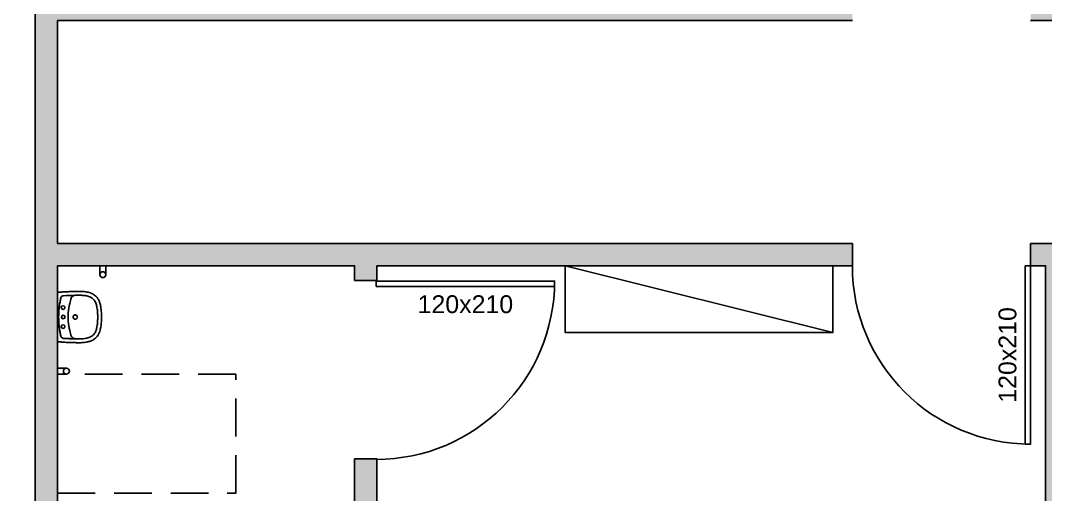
# Model space of a CAD drawing. Header units: centimetres. Extents: x 0 to 1814864, y -139216 to 99734.
# Drawn here: x 909690 to 910380, y 10098 to 10417 of the extents above; entities that cross this region are included whole.
import ezdxf
from ezdxf.enums import TextEntityAlignment as Align

# ---------------------------------------------------------------- set-up
doc = ezdxf.new("R2010")
doc.units = ezdxf.units.CM
doc.header["$LTSCALE"] = 4
doc.linetypes.add('DASHED2', pattern=[9.525, 6.35, -3.175])
for name, color, linetype in [('0.2', 2, 'Continuous'), ('0.6', 6, 'Continuous'), ('02-CONT', 2, 'Continuous'), ('08', 8, 'Continuous'), ('PDF1_PH - Metal', 253, 'Continuous'), ('PROJEÇÕES', 1, 'DASHED2')]:
    doc.layers.add(name, color=color, linetype=linetype)
doc.styles.add('2mm 1-50', font='arial.ttf', dxfattribs={"height": 0.1})

# ---------------------------------------------------------------- blocks, each defined once
blk = doc.blocks.new('1_00e')
blk.add_lwpolyline([(-28.41, -52.25), (-25.41, -52.25), (-25.41, 47.75), (-28.41, 47.75)], close=True)
at = {"color": 1}
blk.add_arc((-28.41, -52.25), 100, 0, 90, dxfattribs=at)
blk = doc.blocks.new('L.51_P')
at = {"layer": '08'}
for p, q in [((-250, 0), (-249, 0)), ((-249, 0), (249, 0)), ((250, 0), (249, 0)), ((-262, -36), (-262, -36)), ((-259, -9), (-259, -9)), ((-226, -95), (-224, -63)), ((-226, -95), (-225, -95)), ((-225, -95), (-224, -63)), ((-161, -28), (-161, -28)), ((0, -12), (0, -12)), ((161, -28), (161, -28)), ((226, -95), (224, -63)), ((225, -95), (224, -63)), ((226, -95), (225, -95)), ((259, -9), (259, -9)), ((262, -36), (262, -36)), ((-189, -140), (-140, -129)), ((189, -140), (140, -129)), ((-269, -260), (-269, -260)), ((269, -260), (269, -260)), ((-216, -329), (-216, -329)), ((216, -329), (216, -329))]:
    blk.add_line(p, q, dxfattribs=at)
at = {"layer": '08', "ltscale": 27.502596}
for centre in [(-100, -59), (100, -59)]:
    blk.add_circle(centre, 19, dxfattribs=at)
at = {"layer": '08'}
for centre, radius, start, end in [((0, -61), 19, 90, 270), ((0, -61), 19, 270, 90), ((10, -800), 688, 94.616, 102.655), ((-10, -800), 688, 77.345, 85.384)]:
    blk.add_arc(centre, radius, start, end, dxfattribs=at)
for centre, major_axis, ratio, start_param, end_param in [((-178, -187), (-49.3, 11.1), 0.999971, 0.133525, 0.210872), ((-238, -179), (-7.5, 6.62), 0.993745, 3.733046, 3.862859), ((-237, -179), (8.41, 5.42), 0.98852, 5.563301, 5.699979), ((0, -187), (-22.7, 2), 0.992499, 0.072609, 0.200275), ((0, -187), (-22.5, 0.5), 0.991671, 5.253548, 5.29957), ((0, -187), (-22.5, 0.9), 0.992169, 5.255337, 5.27196), ((0, -187), (22.5, 0.5), 0.991671, 0.983616, 1.029637), ((0, -187), (22.5, 0.9), 0.992169, 1.011226, 1.027848), ((0, -187), (22.7, 2), 0.992499, 6.08291, 6.210576), ((178, -187), (49.3, 11.1), 0.999971, 6.072313, 6.14966)]:
    blk.add_ellipse(centre, major_axis=major_axis, ratio=ratio, start_param=start_param, end_param=end_param, dxfattribs=at)
for points, degree, knots in [([(-259, -9), (-259, -8), (-259, -7), (-258, -5), (-258, -4), (-256, -3), (-255, -2), (-254, -1), (-253, 0), (-251, 0), (-250, 0), (-250, 0)], 3, [0, 0, 0, 0, 0.279228, 0.279228, 0.609743, 0.609743, 0.933753, 0.933753, 1.252428, 1.252428, 1.448625, 1.448625, 1.448625, 1.448625]), ([(250, 0), (251, 0), (252, 0), (254, -1), (255, -1), (256, -3), (257, -3), (258, -5), (259, -6), (259, -8), (259, -8), (259, -9)], 3, [0, 0, 0, 0, 0.317814, 0.317814, 0.630623, 0.630623, 0.946539, 0.946539, 1.267049, 1.267049, 1.448529, 1.448529, 1.448529, 1.448529]), ([(-262, -36), (-262, -36), (-262, -37), (-262, -37), (-263, -40), (-263, -43), (-263, -45), (-263, -47), (-263, -48), (-263, -50), (-264, -53), (-264, -56), (-264, -59), (-265, -70), (-265, -80), (-266, -91), (-266, -102), (-267, -112), (-267, -123), (-267, -125), (-267, -128), (-268, -131), (-268, -133), (-268, -136), (-268, -138), (-268, -152), (-269, -166), (-269, -179), (-269, -183), (-269, -188), (-269, -192), (-270, -196), (-270, -200), (-270, -204), (-270, -221), (-270, -239), (-269, -257), (-269, -258), (-269, -259), (-269, -260)], 3, [171.986581, 171.986581, 171.986581, 171.986581, 172.747492, 172.747492, 172.747492, 184.841953, 184.841953, 184.841953, 191.474069, 191.474069, 191.474069, 204.41633, 204.41633, 204.41633, 249.640497, 249.640497, 249.640497, 294.864664, 294.864664, 294.864664, 305.912278, 305.912278, 305.912278, 316.959891, 316.959891, 316.959891, 374.321134, 374.321134, 374.321134, 391.68978, 391.68978, 391.68978, 408.14059, 408.14059, 408.14059, 482.929639, 482.929639, 482.929639, 486.839965, 486.839965, 486.839965, 486.839965]), ([(-269, -260), (-270, -239), (-270, -219), (-269, -173), (-268, -148), (-267, -104), (-266, -85), (-264, -60), (-264, -54), (-263, -46), (-263, -45), (-263, -42), (-263, -40), (-263, -38), (-262, -38), (-262, -37), (-262, -37), (-262, -36), (-262, -36), (-262, -36), (-262, -36), (-262, -36)], 3, [0, 0, 0, 0, 6.207574, 6.207574, 13.657131, 13.657131, 19.458927, 19.458927, 21.24929, 21.24929, 21.72619, 21.72619, 22.164181, 22.164181, 22.393053, 22.393053, 22.550017, 22.550017, 22.706555, 22.706555, 22.800287, 22.800287, 22.800287, 22.800287]), ([(-228, -173), (-228, -172), (-228, -172), (-228, -172), (-228, -171), (-228, -170), (-228, -169), (-228, -167), (-228, -164), (-228, -163), (-228, -160), (-228, -158), (-228, -157), (-228, -154), (-228, -151), (-228, -150), (-228, -148), (-228, -146), (-228, -146), (-228, -143), (-228, -141), (-228, -139), (-228, -135), (-228, -131), (-228, -129), (-227, -125), (-227, -121), (-227, -119), (-227, -113), (-226, -108), (-226, -105), (-226, -101), (-226, -97), (-226, -97), (-226, -96), (-226, -96), (-226, -95), (-226, -95), (-226, -95)], 5, [546.249188, 546.249188, 546.249188, 546.249188, 546.249188, 546.249188, 546.773913, 546.773913, 546.773913, 554.287654, 554.287654, 554.287654, 563.875311, 563.875311, 563.875311, 572.16967, 572.16967, 572.16967, 583.42676, 583.42676, 583.42676, 585.726164, 585.726164, 585.726164, 600.370766, 600.370766, 600.370766, 613.069318, 613.069318, 613.069318, 629.14404, 629.14404, 629.14404, 652.058764, 652.058764, 652.058764, 654.921465, 654.921465, 654.921465, 656.548424, 656.548424, 656.548424, 656.548424, 656.548424, 656.548424]), ([(-225, -95), (-226, -99), (-226, -103), (-226, -107), (-226, -111), (-227, -115), (-227, -119), (-227, -123), (-228, -127), (-228, -131), (-228, -134), (-228, -136), (-228, -139), (-228, -141), (-228, -142), (-228, -144)], 3, [161.339345, 161.339345, 161.339345, 161.339345, 177.77484, 177.77484, 177.77484, 195.119077, 195.119077, 195.119077, 212.353229, 212.353229, 212.353229, 223.772837, 223.772837, 223.772837, 230.426393, 230.426393, 230.426393, 230.426393]), ([(-224, -63), (-224, -58), (-222, -53), (-219, -48), (-217, -45), (-214, -42), (-210, -40), (-208, -38), (-204, -37), (-201, -36)], 3, [10.913289, 10.913289, 10.913289, 10.913289, 33.960328, 33.960328, 33.960328, 50.289489, 50.289489, 50.289489, 65.056953, 65.056953, 65.056953, 65.056953]), ([(-201, -36), (-205, -37), (-210, -39), (-214, -42), (-219, -47), (-222, -55), (-223, -57), (-224, -60), (-224, -63)], 5, [7.912422, 7.912422, 7.912422, 7.912422, 7.912422, 7.912422, 31.991346, 31.991346, 31.991346, 47.45316, 47.45316, 47.45316, 47.45316, 47.45316, 47.45316]), ([(0, -12), (-60, -12), (-120, -19), (-180, -31), (-187, -33), (-194, -34), (-201, -36)], 3, [460.253252, 460.253252, 460.253252, 460.253252, 715.762091, 715.762091, 715.762091, 745.806363, 745.806363, 745.806363, 745.806363]), ([(-201, -36), (-177, -30), (-152, -25), (-128, -21), (-94, -17), (-61, -14), (-52, -14), (-43, -13), (-34, -13)], 5, [234.918202, 234.918202, 234.918202, 234.918202, 234.918202, 234.918202, 410.549748, 410.549748, 410.549748, 473.914825, 473.914825, 473.914825, 473.914825, 473.914825, 473.914825]), ([(-34, -13), (-30, -13), (-26, -13), (-22, -13), (-15, -12), (-8, -12), (-2, -12), (-1, -12), (-1, -12), (0, -12)], 3, [59.347784, 59.347784, 59.347784, 59.347784, 76.617445, 76.617445, 76.617445, 106.129652, 106.129652, 106.129652, 108.418766, 108.418766, 108.418766, 108.418766]), ([(34, -13), (30, -13), (26, -13), (22, -13), (15, -12), (8, -12), (2, -12), (1, -12), (1, -12), (0, -12)], 3, [59.347784, 59.347784, 59.347784, 59.347784, 76.617445, 76.617445, 76.617445, 106.129652, 106.129652, 106.129652, 108.418717, 108.418717, 108.418717, 108.418717]), ([(0, -12), (60, -12), (120, -19), (180, -31), (187, -33), (194, -34), (201, -36)], 3, [460.253227, 460.253227, 460.253227, 460.253227, 715.76204, 715.76204, 715.76204, 745.806363, 745.806363, 745.806363, 745.806363]), ([(201, -36), (177, -30), (152, -25), (128, -21), (94, -17), (61, -14), (52, -14), (43, -13), (34, -13)], 5, [234.918202, 234.918202, 234.918202, 234.918202, 234.918202, 234.918202, 410.549748, 410.549748, 410.549748, 473.914825, 473.914825, 473.914825, 473.914825, 473.914825, 473.914825]), ([(224, -63), (224, -58), (222, -53), (219, -48), (217, -45), (214, -42), (210, -40), (208, -38), (204, -37), (201, -36)], 3, [10.913289, 10.913289, 10.913289, 10.913289, 33.960328, 33.960328, 33.960328, 50.289489, 50.289489, 50.289489, 65.056953, 65.056953, 65.056953, 65.056953]), ([(201, -36), (206, -37), (211, -40), (215, -44), (217, -46), (218, -47), (219, -49), (222, -53), (224, -58), (224, -63)], 3, [7.912424, 7.912424, 7.912424, 7.912424, 25.178369, 25.178369, 25.178369, 31.991348, 31.991348, 31.991348, 47.45316, 47.45316, 47.45316, 47.45316]), ([(225, -95), (226, -99), (226, -103), (226, -107), (226, -111), (227, -115), (227, -119), (227, -123), (228, -127), (228, -131), (228, -134), (228, -136), (228, -139), (228, -141), (228, -142), (228, -144)], 3, [161.339345, 161.339345, 161.339345, 161.339345, 177.77484, 177.77484, 177.77484, 195.119077, 195.119077, 195.119077, 212.353229, 212.353229, 212.353229, 223.772837, 223.772837, 223.772837, 230.426393, 230.426393, 230.426393, 230.426393]), ([(228, -173), (228, -172), (228, -172), (228, -172), (228, -171), (228, -170), (228, -169), (228, -167), (228, -164), (228, -163), (228, -160), (228, -158), (228, -157), (228, -154), (228, -151), (228, -150), (228, -148), (228, -146), (228, -146), (228, -143), (228, -141), (228, -139), (228, -135), (228, -131), (228, -129), (227, -125), (227, -121), (227, -119), (227, -113), (226, -108), (226, -105), (226, -101), (226, -97), (226, -97), (226, -96), (226, -96), (226, -95), (226, -95), (226, -95)], 5, [546.249188, 546.249188, 546.249188, 546.249188, 546.249188, 546.249188, 546.773913, 546.773913, 546.773913, 554.287654, 554.287654, 554.287654, 563.875311, 563.875311, 563.875311, 572.16967, 572.16967, 572.16967, 583.42676, 583.42676, 583.42676, 585.726164, 585.726164, 585.726164, 600.370766, 600.370766, 600.370766, 613.069318, 613.069318, 613.069318, 629.14404, 629.14404, 629.14404, 652.058764, 652.058764, 652.058764, 654.921465, 654.921465, 654.921465, 656.548424, 656.548424, 656.548424, 656.548424, 656.548424, 656.548424]), ([(262, -36), (262, -36), (262, -37), (262, -37), (263, -40), (263, -43), (263, -45), (263, -47), (263, -48), (263, -50), (264, -53), (264, -56), (264, -59), (265, -70), (265, -80), (266, -91), (266, -102), (267, -112), (267, -123), (267, -125), (267, -128), (268, -131), (268, -133), (268, -136), (268, -138), (268, -152), (269, -166), (269, -179), (269, -183), (269, -188), (269, -192), (270, -196), (270, -200), (270, -204), (270, -221), (270, -239), (269, -257), (269, -258), (269, -259), (269, -260)], 3, [171.986581, 171.986581, 171.986581, 171.986581, 172.747492, 172.747492, 172.747492, 184.841953, 184.841953, 184.841953, 191.474069, 191.474069, 191.474069, 204.41633, 204.41633, 204.41633, 249.640497, 249.640497, 249.640497, 294.864664, 294.864664, 294.864664, 305.912278, 305.912278, 305.912278, 316.959891, 316.959891, 316.959891, 374.321134, 374.321134, 374.321134, 391.68978, 391.68978, 391.68978, 408.14059, 408.14059, 408.14059, 482.929639, 482.929639, 482.929639, 486.839965, 486.839965, 486.839965, 486.839965]), ([(262, -36), (262, -36), (262, -36), (262, -36), (262, -36), (262, -37), (262, -37), (262, -37), (262, -37), (262, -38), (263, -39), (263, -40), (263, -40), (263, -42), (263, -43), (263, -47), (263, -49), (264, -58), (265, -65), (266, -86), (266, -101), (268, -141), (269, -168), (270, -216), (270, -238), (269, -260)], 3, [0.212871, 0.212871, 0.212871, 0.212871, 0.307715, 0.307715, 0.417994, 0.417994, 0.518366, 0.518366, 0.682318, 0.682318, 0.844684, 0.844684, 1.063629, 1.063629, 1.413977, 1.413977, 2.124866, 2.124866, 4.109013, 4.109013, 8.503951, 8.503951, 16.390189, 16.390189, 23.015496, 23.015496, 23.015496, 23.015496]), ([(-228, -144), (-228, -145), (-228, -145), (-228, -146), (-228, -146), (-228, -146), (-228, -146), (-228, -148), (-228, -150), (-228, -152), (-228, -153), (-228, -154), (-228, -155), (-228, -157), (-228, -158), (-228, -160), (-228, -160), (-228, -160), (-228, -160)], 3, [0, 0, 0, 0, 2.396491, 2.396491, 2.396491, 3.195399, 3.195399, 3.195399, 10.963495, 10.963495, 10.963495, 15.609873, 15.609873, 15.609873, 22.232893, 22.232893, 22.232893, 22.470867, 22.470867, 22.470867, 22.470867]), ([(-228, -173), (-228, -172), (-228, -172), (-228, -172), (-228, -170), (-228, -167), (-228, -165), (-228, -162), (-228, -160)], 5, [-26.00391, -26.00391, -26.00391, -26.00391, -26.00391, -26.00391, -25.733695, -25.733695, -25.733695, -13.019576, -13.019576, -13.019576, -13.019576, -13.019576, -13.019576]), ([(-228, -181), (-228, -181), (-228, -180), (-228, -180), (-228, -178), (-228, -177), (-228, -176), (-228, -175), (-228, -175), (-228, -174), (-228, -174), (-228, -173), (-228, -173), (-228, -173), (-228, -173), (-228, -173), (-228, -173), (-228, -173)], 5, [532.079054, 532.079054, 532.079054, 532.079054, 532.079054, 532.079054, 536.567488, 536.567488, 536.567488, 541.060364, 541.060364, 541.060364, 543.310398, 543.310398, 543.310398, 544.435445, 544.435445, 544.435445, 544.830456, 544.830456, 544.830456, 544.830456, 544.830456, 544.830456]), ([(-227, -179), (-227, -179), (-227, -179), (-227, -179), (-227, -179), (-227, -179), (-228, -179), (-228, -179), (-228, -179), (-228, -179), (-228, -179), (-228, -179), (-228, -179), (-228, -179), (-228, -179), (-228, -179), (-228, -179), (-228, -179), (-228, -179), (-228, -179), (-228, -179), (-228, -179), (-228, -179), (-228, -179), (-228, -179), (-228, -179), (-228, -179), (-228, -179), (-228, -179), (-228, -179), (-228, -179), (-228, -179), (-228, -179), (-228, -179), (-228, -179), (-228, -179), (-228, -179), (-228, -179), (-228, -179), (-228, -179), (-228, -179), (-228, -179), (-228, -179), (-228, -179), (-228, -179), (-228, -179)], 3, [86.606266, 86.606266, 86.606266, 86.606266, 87.728641, 87.728641, 87.728641, 90.455187, 90.455187, 90.455187, 92.379628, 92.379628, 92.379628, 93.341849, 93.341849, 93.341849, 93.82296, 93.82296, 93.82296, 94.063516, 94.063516, 94.063516, 94.304072, 94.304072, 94.304072, 94.448856, 94.448856, 94.448856, 94.726754, 94.726754, 94.726754, 94.86595, 94.86595, 94.86595, 95.005146, 95.005146, 95.005146, 95.521507, 95.521507, 95.521507, 95.779688, 95.779688, 95.779688, 95.976047, 95.976047, 95.976047, 96.037867, 96.037867, 96.037867, 96.037867]), ([(-228, -179), (-228, -179), (-228, -179), (-228, -180), (-228, -180), (-228, -180), (-228, -180), (-228, -180), (-228, -180), (-228, -181), (-228, -181), (-228, -181), (-228, -181), (-228, -181), (-228, -181), (-228, -181)], 3, [95.867328, 95.867328, 95.867328, 95.867328, 97.58866, 97.58866, 97.58866, 102.978619, 102.978619, 102.978619, 105.844941, 105.844941, 105.844941, 108.501415, 108.501415, 108.501415, 109.427734, 109.427734, 109.427734, 109.427734]), ([(-228, -182), (-228, -182), (-228, -182), (-228, -182), (-228, -182), (-228, -182), (-228, -181)], 3, [11.170476, 11.170476, 11.170476, 11.170476, 15.411887, 15.411887, 15.411887, 21.204547, 21.204547, 21.204547, 21.204547]), ([(-227, -181), (-228, -181), (-228, -181), (-228, -181), (-228, -181), (-228, -181), (-228, -181), (-228, -181), (-228, -181), (-228, -181), (-228, -181), (-228, -181), (-228, -181), (-228, -181), (-228, -181), (-228, -181), (-228, -181), (-228, -181), (-228, -181), (-228, -181), (-228, -181), (-228, -181), (-228, -181), (-228, -181), (-228, -181), (-228, -181), (-228, -181), (-228, -181)], 3, [86.606266, 86.606266, 86.606266, 86.606266, 91.112306, 91.112306, 91.112306, 94.304072, 94.304072, 94.304072, 94.448856, 94.448856, 94.448856, 94.726754, 94.726754, 94.726754, 95.005146, 95.005146, 95.005146, 95.521507, 95.521507, 95.521507, 95.779688, 95.779688, 95.779688, 95.976047, 95.976047, 95.976047, 96.03782, 96.03782, 96.03782, 96.03782]), ([(-228, -181), (-228, -181), (-228, -181), (-228, -181), (-228, -181), (-228, -181), (-228, -181), (-228, -181), (-228, -181), (-228, -181), (-228, -181), (-228, -181), (-228, -181), (-228, -181), (-228, -181), (-228, -181), (-228, -181), (-228, -181), (-228, -181), (-228, -181), (-228, -182), (-228, -182), (-228, -182), (-228, -182), (-228, -182)], 3, [0.000033, 0.000033, 0.000033, 0.000033, 1.898401, 1.898401, 1.898401, 2.370761, 2.370761, 2.370761, 3.823236, 3.823236, 3.823236, 5.758149, 5.758149, 5.758149, 9.592202, 9.592202, 9.592202, 9.856292, 9.856292, 9.856292, 15.276244, 15.276244, 15.276244, 18.99372, 18.99372, 18.99372, 18.99372]), ([(-189, -140), (-196, -141), (-203, -144), (-208, -149), (-211, -151), (-213, -153), (-216, -156), (-216, -156), (-216, -156), (-216, -156), (-221, -163), (-225, -170), (-227, -178), (-227, -179), (-227, -179), (-227, -180)], 3, [18.593861, 18.593861, 18.593861, 18.593861, 48.620819, 48.620819, 48.620819, 61.987959, 61.987959, 61.987959, 63.593601, 63.593601, 63.593601, 96.318173, 96.318173, 96.318173, 99.127558, 99.127558, 99.127558, 99.127558]), ([(-227, -179), (-227, -180), (-227, -180), (-227, -180), (-227, -180), (-227, -180), (-227, -180), (-227, -180), (-227, -180), (-227, -180), (-227, -180), (-227, -180), (-227, -180), (-227, -180), (-227, -180), (-227, -180), (-227, -180), (-227, -180), (-227, -180), (-227, -180), (-227, -180), (-227, -180), (-227, -180), (-227, -180), (-227, -180)], 3, [0, 0, 0, 0, 0.1444645, 0.1444645, 0.1444645, 0.1538416, 0.1538416, 0.1538416, 0.2328101, 0.2328101, 0.2328101, 0.2720552, 0.2720552, 0.2720552, 0.294529, 0.294529, 0.294529, 0.3195248, 0.3195248, 0.3195248, 0.3450333, 0.3450333, 0.3450333, 0.3642456, 0.3642456, 0.3642456, 0.3642456]), ([(-227, -181), (-227, -181), (-227, -181), (-227, -181), (-227, -181), (-227, -181), (-227, -181), (-227, -181), (-227, -180), (-227, -180), (-227, -180), (-227, -180), (-227, -180), (-227, -180), (-227, -180), (-227, -180), (-227, -180), (-227, -180), (-227, -180)], 3, [0, 0, 0, 0, 3.948132, 3.948132, 3.948132, 6.907098, 6.907098, 6.907098, 9.485674, 9.485674, 9.485674, 10.686492, 10.686492, 10.686492, 11.887309, 11.887309, 11.887309, 12.708565, 12.708565, 12.708565, 12.708565]), ([(-45, -114), (-41, -114), (-37, -114), (-32, -113), (-28, -113), (-24, -113), (-20, -113), (-13, -112), (-7, -112), (0, -112)], 3, [388.454766, 388.454766, 388.454766, 388.454766, 406.384907, 406.384907, 406.384907, 424.400948, 424.400948, 424.400948, 452.696543, 452.696543, 452.696543, 452.696543]), ([(-12, -168), (-12, -168), (-12, -168), (-12, -168), (-12, -168), (-12, -168), (-12, -168), (-15, -170), (-18, -173), (-20, -175), (-21, -179), (-22, -183), (-22, -184), (-22, -185), (-22, -186), (-22, -186), (-22, -186), (-22, -186), (-22, -186), (-22, -186), (-22, -187)], 5, [23.677366, 23.677366, 23.677366, 23.677366, 23.677366, 23.677366, 23.697783, 23.697783, 23.697783, 25.117395, 25.117395, 25.117395, 50.594375, 50.594375, 50.594375, 58.007217, 58.007217, 58.007217, 58.536706, 58.536706, 58.536706, 59.055614, 59.055614, 59.055614, 59.055614, 59.055614, 59.055614]), ([(-22, -189), (-22, -190), (-22, -190), (-22, -190), (-22, -194), (-20, -199), (-17, -202), (-16, -203), (-15, -203), (-15, -204), (-13, -206), (-10, -207), (-8, -208), (-5, -209), (-3, -209), (0, -209)], 3, [27.245857, 27.245857, 27.245857, 27.245857, 27.597992, 27.597992, 27.597992, 49.768775, 49.768775, 49.768775, 54.290067, 54.290067, 54.290067, 66.913295, 66.913295, 66.913295, 79.527914, 79.527914, 79.527914, 79.527914]), ([(45, -114), (41, -114), (37, -114), (32, -113), (28, -113), (24, -113), (20, -113), (13, -112), (7, -112), (0, -112)], 3, [388.454766, 388.454766, 388.454766, 388.454766, 406.384907, 406.384907, 406.384907, 424.400948, 424.400948, 424.400948, 452.696543, 452.696543, 452.696543, 452.696543]), ([(22, -189), (22, -190), (22, -190), (22, -190), (22, -194), (20, -199), (17, -202), (16, -203), (15, -203), (15, -204), (13, -206), (10, -207), (8, -208), (5, -209), (3, -209), (0, -209)], 3, [27.245857, 27.245857, 27.245857, 27.245857, 27.597992, 27.597992, 27.597992, 49.768775, 49.768775, 49.768775, 54.290067, 54.290067, 54.290067, 66.913295, 66.913295, 66.913295, 79.528565, 79.528565, 79.528565, 79.528565]), ([(12, -168), (12, -168), (12, -168), (12, -168), (12, -168), (12, -168), (12, -168), (15, -170), (18, -173), (20, -175), (21, -179), (22, -183), (22, -184), (22, -185), (22, -186), (22, -186), (22, -186), (22, -186), (22, -186), (22, -186), (22, -187)], 5, [23.677366, 23.677366, 23.677366, 23.677366, 23.677366, 23.677366, 23.697783, 23.697783, 23.697783, 25.117395, 25.117395, 25.117395, 50.594375, 50.594375, 50.594375, 58.007217, 58.007217, 58.007217, 58.536706, 58.536706, 58.536706, 59.055614, 59.055614, 59.055614, 59.055614, 59.055614, 59.055614]), ([(189, -140), (196, -141), (203, -144), (208, -149), (211, -151), (213, -153), (216, -156), (216, -156), (216, -156), (216, -156), (221, -163), (225, -170), (227, -178), (227, -179), (227, -179), (227, -180)], 3, [18.593861, 18.593861, 18.593861, 18.593861, 48.620819, 48.620819, 48.620819, 61.987959, 61.987959, 61.987959, 63.593601, 63.593601, 63.593601, 96.318173, 96.318173, 96.318173, 99.127558, 99.127558, 99.127558, 99.127558]), ([(225, -291), (227, -274), (229, -256), (229, -223), (229, -207), (229, -191)], 3, [0.000002, 0.000002, 0.000002, 0.000002, 5.212146, 5.212146, 10.015536, 10.015536, 10.015536, 10.015536]), ([(227, -181), (227, -181), (227, -181), (227, -181), (227, -181), (227, -181), (227, -181), (227, -181), (227, -180), (227, -180), (227, -180), (227, -180), (227, -180), (227, -180), (227, -180), (227, -180), (227, -180), (227, -180), (227, -180)], 3, [0, 0, 0, 0, 3.948132, 3.948132, 3.948132, 6.907098, 6.907098, 6.907098, 9.485674, 9.485674, 9.485674, 10.686492, 10.686492, 10.686492, 11.887309, 11.887309, 11.887309, 12.708565, 12.708565, 12.708565, 12.708565]), ([(227, -181), (228, -181), (228, -181), (228, -181), (228, -181), (228, -181), (228, -181), (228, -181), (228, -181), (228, -181), (228, -181), (228, -181), (228, -181), (228, -181), (228, -181), (228, -181), (228, -181), (228, -181), (228, -181), (228, -181), (228, -181), (228, -181), (228, -181), (228, -181), (228, -181), (228, -181), (228, -181), (228, -181)], 3, [86.606266, 86.606266, 86.606266, 86.606266, 91.112306, 91.112306, 91.112306, 94.304072, 94.304072, 94.304072, 94.448856, 94.448856, 94.448856, 94.726754, 94.726754, 94.726754, 95.005146, 95.005146, 95.005146, 95.521507, 95.521507, 95.521507, 95.779688, 95.779688, 95.779688, 95.976047, 95.976047, 95.976047, 96.03782, 96.03782, 96.03782, 96.03782]), ([(228, -144), (228, -145), (228, -145), (228, -146), (228, -146), (228, -146), (228, -146), (228, -148), (228, -150), (228, -152), (228, -153), (228, -154), (228, -155), (228, -157), (228, -158), (228, -160), (228, -160), (228, -160), (228, -160)], 3, [0, 0, 0, 0, 2.396491, 2.396491, 2.396491, 3.195399, 3.195399, 3.195399, 10.963495, 10.963495, 10.963495, 15.609873, 15.609873, 15.609873, 22.232893, 22.232893, 22.232893, 22.470867, 22.470867, 22.470867, 22.470867]), ([(228, -173), (228, -172), (228, -172), (228, -172), (228, -170), (228, -167), (228, -165), (228, -162), (228, -160)], 5, [-26.00391, -26.00391, -26.00391, -26.00391, -26.00391, -26.00391, -25.733695, -25.733695, -25.733695, -13.019576, -13.019576, -13.019576, -13.019576, -13.019576, -13.019576]), ([(228, -181), (228, -181), (228, -180), (228, -180), (228, -178), (228, -177), (228, -176), (228, -175), (228, -175), (228, -174), (228, -174), (228, -173), (228, -173), (228, -173), (228, -173), (228, -173), (228, -173), (228, -173)], 5, [532.079054, 532.079054, 532.079054, 532.079054, 532.079054, 532.079054, 536.567488, 536.567488, 536.567488, 541.060364, 541.060364, 541.060364, 543.310398, 543.310398, 543.310398, 544.435445, 544.435445, 544.435445, 544.830456, 544.830456, 544.830456, 544.830456, 544.830456, 544.830456]), ([(228, -182), (228, -182), (228, -182), (228, -182), (228, -182), (228, -182), (228, -181)], 3, [11.170476, 11.170476, 11.170476, 11.170476, 15.411887, 15.411887, 15.411887, 21.204547, 21.204547, 21.204547, 21.204547]), ([(228, -181), (228, -181), (228, -181), (228, -181), (228, -181), (228, -181), (228, -181), (228, -181), (228, -181), (228, -181), (228, -181), (228, -181), (228, -181), (228, -181), (228, -181), (228, -181), (228, -181), (228, -181), (228, -181), (228, -181), (228, -182), (228, -182), (228, -182), (228, -182), (228, -182)], 3, [0.000033, 0.000033, 0.000033, 0.000033, 1.898401, 1.898401, 1.898401, 2.370761, 2.370761, 2.370761, 3.823236, 3.823236, 3.823236, 5.758149, 5.758149, 5.758149, 9.592202, 9.592202, 9.592202, 9.856292, 9.856292, 9.856292, 15.276244, 15.276244, 15.276244, 18.99372, 18.99372, 18.99372, 18.99372]), ([(-62, -461), (-92, -458), (-123, -454), (-171, -438), (-189, -430), (-214, -410), (-222, -401), (-236, -382), (-242, -373), (-251, -352), (-255, -341), (-260, -323), (-261, -316), (-263, -309)], 3, [0, 0, 0, 0, 9.188374, 9.188374, 15.03441, 15.03441, 18.713973, 18.713973, 21.993411, 21.993411, 25.540766, 25.540766, 27.624534, 27.624534, 27.624534, 27.624534]), ([(263, -309), (259, -326), (255, -343), (242, -373), (234, -386), (217, -407), (208, -415), (190, -428), (180, -433), (159, -442), (148, -446), (123, -453), (109, -455), (84, -459), (73, -460), (62, -461)], 3, [0, 0, 0, 0, 5.216879, 5.216879, 9.702198, 9.702198, 13.238129, 13.238129, 16.51865, 16.51865, 20.081508, 20.081508, 24.355161, 24.355161, 27.647025, 27.647025, 27.647025, 27.647025]), ([(-216, -329), (-215, -331), (-215, -332), (-214, -334), (-213, -338), (-211, -343), (-209, -347), (-206, -353), (-202, -359), (-198, -365), (-195, -370), (-191, -375), (-186, -379), (-180, -385), (-173, -390), (-165, -395), (-159, -398), (-153, -401), (-146, -404), (-141, -406), (-136, -407), (-130, -409)], 3, [544.291877, 544.291877, 544.291877, 544.291877, 550.872534, 550.872534, 550.872534, 571.780058, 571.780058, 571.780058, 601.038921, 601.038921, 601.038921, 628.392297, 628.392297, 628.392297, 666.157842, 666.157842, 666.157842, 694.913085, 694.913085, 694.913085, 718.447591, 718.447591, 718.447591, 718.447591]), ([(-63, -420), (-71, -420), (-79, -419), (-87, -418), (-95, -416), (-103, -415), (-110, -414), (-117, -412), (-124, -411), (-130, -409)], 3, [54.852513, 54.852513, 54.852513, 54.852513, 88.476523, 88.476523, 88.476523, 122.168155, 122.168155, 122.168155, 151.102791, 151.102791, 151.102791, 151.102791]), ([(-50, -422), (-53, -421), (-55, -421), (-58, -421), (-61, -421), (-63, -420), (-63, -420), (-63, -420), (-63, -420)], 5, [11.184117, 11.184117, 11.184117, 11.184117, 11.184117, 11.184117, 30.072391, 30.072391, 30.072391, 30.457117, 30.457117, 30.457117, 30.457117, 30.457117, 30.457117]), ([(0, -424), (-15, -424), (-31, -423), (-46, -422), (-47, -422), (-49, -422), (-50, -422)], 3, [0, 0, 0, 0, 65.317681, 65.317681, 65.317681, 70.958525, 70.958525, 70.958525, 70.958525]), ([(0, -424), (15, -424), (31, -423), (46, -422), (47, -422), (49, -422), (50, -422)], 3, [0, 0, 0, 0, 65.317681, 65.317681, 65.317681, 70.958525, 70.958525, 70.958525, 70.958525]), ([(50, -422), (53, -421), (55, -421), (58, -421), (61, -421), (63, -420), (63, -420), (63, -420), (63, -420)], 5, [11.184117, 11.184117, 11.184117, 11.184117, 11.184117, 11.184117, 30.072391, 30.072391, 30.072391, 30.457117, 30.457117, 30.457117, 30.457117, 30.457117, 30.457117]), ([(63, -420), (71, -420), (79, -419), (87, -418), (95, -416), (103, -415), (110, -414), (117, -412), (124, -411), (130, -409)], 3, [54.852513, 54.852513, 54.852513, 54.852513, 88.476523, 88.476523, 88.476523, 122.168155, 122.168155, 122.168155, 151.102791, 151.102791, 151.102791, 151.102791]), ([(216, -329), (215, -331), (215, -332), (214, -334), (213, -338), (211, -343), (209, -347), (206, -353), (202, -359), (198, -365), (195, -370), (191, -375), (186, -379), (180, -385), (173, -390), (165, -395), (159, -398), (153, -401), (146, -404), (141, -406), (136, -407), (130, -409)], 3, [544.291877, 544.291877, 544.291877, 544.291877, 550.872534, 550.872534, 550.872534, 571.780058, 571.780058, 571.780058, 601.038921, 601.038921, 601.038921, 628.392297, 628.392297, 628.392297, 666.157842, 666.157842, 666.157842, 694.913085, 694.913085, 694.913085, 718.447591, 718.447591, 718.447591, 718.447591])]:
    blk.add_open_spline(points, degree=degree, knots=knots, dxfattribs=at)
for points, degree in [([(-262, -36), (-262, -28), (-261, -20), (-260, -11)], 3), ([(-260, -11), (-260, -10), (-259, -10), (-259, -9)], 3), ([(-224, -63), (-224, -63), (-224, -63), (-224, -63), (-224, -63), (-224, -63)], 5), ([(-201, -36), (-201, -36), (-201, -36), (-201, -36)], 3), ([(201, -36), (201, -36), (201, -36), (201, -36)], 3), ([(224, -63), (224, -63), (224, -63), (224, -63), (224, -63), (224, -63)], 5), ([(259, -9), (259, -10), (260, -10), (260, -11)], 3), ([(260, -11), (261, -20), (262, -28), (262, -36)], 3), ([(-229, -191), (-229, -224), (-230, -258), (-225, -291)], 3), ([(-229, -186), (-229, -187), (-229, -188), (-229, -189), (-229, -190), (-229, -191)], 5), ([(0, -164), (-4, -164), (-8, -165), (-11, -167)], 3), ([(0, -164), (4, -164), (8, -165), (11, -167)], 3), ([(229, -186), (229, -187), (229, -188), (229, -189), (229, -190), (229, -191)], 5), ([(-263, -309), (-266, -293), (-268, -276), (-269, -260)], 3), ([(-225, -291), (-223, -304), (-220, -317), (-216, -329)], 3), ([(216, -329), (220, -317), (223, -304), (225, -291)], 3), ([(269, -260), (268, -276), (266, -293), (263, -309)], 3), ([(0, -464), (-21, -464), (-41, -463), (-62, -461)], 3), ([(62, -461), (41, -463), (21, -464), (0, -464)], 3)]:
    blk.add_open_spline(points, degree=degree, dxfattribs=at)

msp = doc.modelspace()

# ---------------------------------------------------------------- hatches: boundary and pattern name
at = {"layer": '0.2', "true_color": 0x000000}
h = msp.add_hatch(color=18, dxfattribs=at)
h.dxf.hatch_style = 1
h.paths.add_polyline_path([(909238.235, 12513.013), (907978.235, 12513.013), (907978.235, 11823.016), (907993.235, 11823.016), (907993.235, 11838.016), (907993.235, 12498.013), (909223.235, 12498.013), (909223.235, 11838.016), (908158.235, 11838.016), (908158.235, 11823.016), (909238.235, 11823.016)])
h.paths.add_polyline_path([(909458.235, 12513.013), (909238.235, 12513.013), (909238.235, 12253.013), (909283.735, 12253.013), (909283.735, 12253.013), (909283.735, 12264.013), (909283.735, 12268.013), (909253.235, 12268.013), (909253.235, 12498.013), (909443.235, 12498.013), (909443.235, 12268.013), (909435.735, 12268.013), (909435.735, 12253.013), (909443.235, 12253.013), (909443.235, 12123.013), (909443.235, 12108.013), (909458.235, 12108.013), (909458.235, 12123.013), (909548.235, 12123.013), (909548.235, 12138.013), (909458.235, 12138.013), (909458.235, 12498.013)])
h.paths.add_polyline_path([(909488.235, 12513.013), (909458.235, 12513.013), (909458.235, 12498.013), (909488.235, 12498.013)], flags=17)
h.paths.add_polyline_path([(909693.235, 12498.013), (909744.235, 12498.013), (909744.235, 12513.013), (909678.235, 12513.013), (909648.235, 12513.013), (909648.235, 12498.013), (909678.235, 12498.013), (909678.235, 12138.013), (909668.235, 12138.013), (909668.235, 12123.013), (909693.235, 12123.013), (909845.235, 12123.013), (909845.235, 12138.013), (909693.235, 12138.013), (909693.235, 12438.013)])
h.paths.add_polyline_path([(909990.235, 12498.013), (910085.235, 12498.013), (910085.235, 12513.013), (909975.235, 12513.013), (909924.235, 12513.013), (909924.235, 12498.013), (909975.235, 12498.013), (909975.235, 12438.013), (909975.235, 12138.013), (909965.235, 12138.013), (909965.235, 12123.013), (909990.235, 12123.013), (910000.235, 12123.013), (910000.235, 12138.013), (909990.235, 12138.013)])
h.paths.add_polyline_path([(910930.235, 12138.013), (910620.235, 12138.013), (910610.235, 12138.013), (910610.235, 12148.013), (910595.235, 12148.013), (910595.235, 12138.013), (910395.235, 12138.013), (910395.235, 12498.013), (910450.235, 12498.013), (910450.235, 12513.013), (910380.235, 12513.013), (910285.235, 12513.013), (910285.235, 12498.013), (910380.235, 12498.013), (910380.235, 12138.013), (910100.235, 12138.013), (910100.235, 12123.013), (910395.235, 12123.013), (910620.235, 12123.013), (910930.235, 12123.013)])
h.paths.add_polyline_path([(910610.235, 12498.013), (910745.235, 12498.013), (910745.235, 12513.013), (910595.235, 12513.013), (910540.235, 12513.013), (910540.235, 12498.013), (910595.235, 12498.013), (910595.235, 12268.013), (910610.235, 12268.013)], flags=17)
h.paths.add_polyline_path([(911075.235, 12498.013), (911130.235, 12498.013), (911130.235, 12513.013), (911060.235, 12513.013), (910925.235, 12513.013), (910925.235, 12498.013), (911060.235, 12498.013), (911060.235, 12138.013), (911050.235, 12138.013), (911050.235, 12123.013), (911075.235, 12123.013), (911300.235, 12123.013), (911610.235, 12123.013), (911610.235, 12138.013), (911300.235, 12138.013), (911290.235, 12138.013), (911290.235, 12148.013), (911275.235, 12148.013), (911275.235, 12138.013), (911075.235, 12138.013)])
h.paths.add_polyline_path([(911290.235, 12498.013), (911425.235, 12498.013), (911425.235, 12513.013), (911275.235, 12513.013), (911220.235, 12513.013), (911220.235, 12498.013), (911275.235, 12498.013), (911275.235, 12268.013), (911290.235, 12268.013)], flags=17)
h.paths.add_polyline_path([(911755.235, 12498.013), (911810.235, 12498.013), (911810.235, 12513.013), (911740.235, 12513.013), (911605.235, 12513.013), (911605.235, 12498.013), (911740.235, 12498.013), (911740.235, 12138.013), (911730.235, 12138.013), (911730.235, 12123.013), (911755.235, 12123.013), (911980.235, 12123.013), (912290.235, 12123.013), (912290.235, 12138.013), (911980.235, 12138.013), (911970.235, 12138.013), (911970.235, 12148.013), (911955.235, 12148.013), (911955.235, 12138.013), (911755.235, 12138.013)])
h.paths.add_polyline_path([(911970.235, 12498.013), (912105.235, 12498.013), (912105.235, 12513.013), (911955.235, 12513.013), (911900.235, 12513.013), (911900.235, 12498.013), (911955.235, 12498.013), (911955.235, 12268.013), (911970.235, 12268.013)], flags=17)
h.paths.add_polyline_path([(909519.235, 11598.013), (909458.235, 11598.013), (909458.235, 11791.695), (909443.235, 11791.695), (909443.235, 11583.013), (909519.235, 11583.013)])
h.paths.add_polyline_path([(909458.235, 11958.013), (909540.235, 11958.013), (909540.235, 11973.013), (909458.235, 11973.013), (909458.235, 11988.013), (909450.735, 11988.013), (909443.235, 11988.013), (909443.235, 11973.013), (909443.235, 11896.48), (909425.735, 11896.48), (909425.735, 11888.98), (909425.735, 11881.48), (909443.235, 11881.48), (909443.235, 11791.695), (909458.235, 11791.695), (909458.235, 11843.203)])
h.paths.add_polyline_path([(909255.735, 11896.48), (909238.235, 11896.48), (909238.235, 11881.48), (909255.735, 11881.48)])
h.paths.add_polyline_path([(909685.235, 11958.013), (909885.235, 11958.013), (909885.235, 11948.013), (909900.235, 11948.013), (909900.235, 11958.013), (910220.235, 11958.013), (910220.235, 11973.013), (909670.235, 11973.013), (909660.235, 11973.013), (909660.235, 11958.013), (909670.235, 11958.013), (909670.235, 11791.695), (909685.235, 11791.695)])
h.paths.add_polyline_path([(909685.235, 11791.695), (909670.235, 11791.695), (909670.235, 11598.013), (909609.235, 11598.013), (909609.235, 11583.013), (909685.235, 11583.013), (909740.235, 11583.013), (909740.235, 11598.013), (909685.235, 11598.013)])
h.paths.add_polyline_path([(910035.235, 11598.012), (909980.235, 11598.013), (909900.235, 11598.013), (909900.235, 11791.695), (909885.235, 11791.695), (909885.235, 11598.013), (909830.235, 11598.013), (909830.235, 11583.013), (909900.235, 11583.013), (910035.235, 11583.013)])
h.paths.add_polyline_path([(909900.235, 11828.013), (909885.235, 11828.013), (909885.235, 11791.695), (909900.235, 11791.695)], flags=17)
h.paths.add_polyline_path([(910477.735, 11598.013), (910365.235, 11598.013), (910365.235, 11791.695), (910350.235, 11791.695), (910350.235, 11598.013), (910215.235, 11598.013), (910215.235, 11583.013), (910365.235, 11583.013), (910477.735, 11583.013)])
h.paths.add_polyline_path([(910365.235, 11973.013), (910340.235, 11973.013), (910340.235, 11958.013), (910350.235, 11958.013), (910350.235, 11791.695), (910365.235, 11791.695)])
h.paths.add_polyline_path([(910925.235, 11791.695), (910910.235, 11791.695), (910910.235, 11598.013), (910797.735, 11598.013), (910797.735, 11583.013), (910910.235, 11583.013), (910980.235, 11583.013), (910980.235, 11598.013), (910925.235, 11598.013)])
h.paths.add_polyline_path([(910925.235, 11958.013), (911125.235, 11958.013), (911125.235, 11948.013), (911140.235, 11948.013), (911140.235, 11958.013), (911150.235, 11958.013), (911460.235, 11958.013), (911460.235, 11973.013), (911150.235, 11973.013), (910910.235, 11973.013), (910910.235, 11791.695), (910925.235, 11791.695)])
h.paths.add_polyline_path([(911140.235, 11791.695), (911125.235, 11791.695), (911125.235, 11598.013), (911070.235, 11598.013), (911070.235, 11583.013), (911140.235, 11583.013), (911275.235, 11583.013), (911275.235, 11598.012), (911220.235, 11598.013), (911140.235, 11598.013)])
h.paths.add_polyline_path([(911140.235, 11828.013), (911125.235, 11828.013), (911125.235, 11791.695), (911140.235, 11791.695)], flags=17)
h.paths.add_polyline_path([(912170.235, 11603.013), (912150.235, 11603.013), (912150.235, 11593.013), (911610.235, 11593.013), (911610.235, 11791.695), (911590.235, 11791.695), (911590.235, 11598.013), (911455.235, 11598.013), (911455.235, 11583.013), (911590.235, 11583.013), (911590.235, 11368.013), (911590.235, 11348.013), (911605.235, 11348.013), (911605.235, 11368.013), (911850.235, 11368.013), (911850.235, 11413.513), (911850.235, 11413.513), (911839.235, 11413.513), (911835.235, 11413.513), (911835.235, 11383.013), (911605.235, 11383.013), (911605.235, 11573.013), (911835.235, 11573.013), (911835.235, 11565.513), (911850.235, 11565.513), (911850.235, 11573.013), (912170.235, 11573.013)])
h.paths.add_polyline_path([(911610.235, 11953.013), (912150.235, 11953.013), (912150.235, 11791.695), (912170.235, 11791.695), (912170.235, 11973.013), (911590.235, 11973.013), (911580.235, 11973.013), (911580.235, 11958.013), (911590.235, 11958.013), (911590.235, 11791.695), (911610.235, 11791.695)])
h.paths.add_polyline_path([(912170.235, 11791.695), (912150.235, 11791.695), (912150.235, 11703.013), (912170.235, 11703.013)], flags=17)
h.paths.add_polyline_path([(912810.235, 11547.513), (912795.235, 11547.513), (912795.235, 11497.013), (912595.437, 11497.013), (912435.235, 11497.013), (912420.235, 11497.013), (912420.235, 11482.013), (912420.235, 11382.013), (912435.235, 11382.013), (912435.235, 11482.013), (912685.416, 11482.013), (912795.235, 11482.013), (912795.235, 11427.013), (912810.235, 11427.013), (912810.235, 11497.013)])
h.paths.add_polyline_path([(912810.235, 11307.013), (912795.235, 11307.013), (912795.235, 11252.013), (912435.235, 11252.013), (912435.235, 11262.013), (912420.235, 11262.013), (912420.235, 11237.013), (912420.235, 11227.013), (912435.235, 11227.013), (912435.235, 11237.013), (912795.235, 11237.013), (912795.235, 11102.013), (912810.235, 11102.013), (912810.235, 11252.013)])
h.paths.add_polyline_path([(912435.235, 11107.013), (912420.235, 11107.013), (912420.235, 10797.013), (912420.235, 10557.013), (912420.235, 10387.013), (912435.235, 10387.013), (912435.235, 10557.013), (912480.235, 10557.013), (912795.235, 10557.013), (912795.235, 10422.013), (912810.235, 10422.013), (912810.235, 10572.013), (912810.235, 10627.013), (912795.235, 10627.013), (912795.235, 10572.013), (912435.235, 10572.013), (912435.235, 10772.013), (912445.235, 10772.013), (912445.235, 10787.013), (912435.235, 10787.013), (912435.235, 10797.013)])
h.paths.add_polyline_path([(912810.235, 10922.013), (912795.235, 10922.013), (912795.235, 10787.013), (912565.235, 10787.013), (912565.235, 10772.013), (912795.235, 10772.013), (912795.235, 10717.013), (912810.235, 10717.013), (912810.235, 10787.013)], flags=17)
h.paths.add_polyline_path([(912810.235, 10242.013), (912795.235, 10242.013), (912795.235, 10107.013), (912565.235, 10107.013), (912565.235, 10092.013), (912795.235, 10092.013), (912795.235, 10037.013), (912810.235, 10037.013), (912810.235, 10107.013)], flags=17)
h.paths.add_polyline_path([(912435.235, 10092.013), (912445.235, 10092.013), (912445.235, 10107.013), (912435.235, 10107.013), (912435.235, 10267.013), (912410.235, 10267.013), (912410.235, 10252.013), (912420.235, 10252.013), (912420.235, 9892.013), (912285.235, 9892.013), (912285.235, 9877.013), (912435.235, 9877.013), (912810.235, 9877.013), (912810.235, 9947.013), (912795.235, 9947.013), (912795.235, 9892.013), (912435.235, 9892.013)])
h.paths.add_polyline_path([(912290.235, 10267.013), (911980.235, 10267.013), (911740.235, 10267.013), (911730.235, 10267.013), (911730.235, 10252.013), (911740.235, 10252.013), (911740.235, 9892.013), (911605.235, 9892.013), (911605.235, 9877.013), (911755.235, 9877.013), (911810.235, 9877.013), (911810.235, 9892.013), (911755.235, 9892.013), (911755.235, 10252.013), (911955.235, 10252.013), (911955.235, 10242.013), (911970.235, 10242.013), (911970.235, 10252.013), (911980.235, 10252.013), (912290.235, 10252.013)])
h.paths.add_polyline_path([(911970.235, 10122.013), (911955.235, 10122.013), (911955.235, 9892.013), (911900.235, 9892.013), (911900.235, 9877.013), (911970.235, 9877.013), (912105.235, 9877.013), (912105.235, 9892.012), (912050.235, 9892.013), (911970.235, 9892.013)], flags=17)
h.paths.add_polyline_path([(911610.235, 10267.013), (911300.235, 10267.013), (911060.235, 10267.013), (911050.235, 10267.013), (911050.235, 10252.013), (911060.235, 10252.013), (911060.235, 9892.013), (910925.235, 9892.013), (910925.235, 9877.013), (911075.235, 9877.013), (911130.235, 9877.013), (911130.235, 9892.013), (911075.235, 9892.013), (911075.235, 10252.013), (911275.235, 10252.013), (911275.235, 10242.013), (911290.235, 10242.013), (911290.235, 10252.013), (911300.235, 10252.013), (911610.235, 10252.013)])
h.paths.add_polyline_path([(911290.235, 10122.013), (911275.235, 10122.013), (911275.235, 9892.013), (911220.235, 9892.013), (911220.235, 9877.013), (911290.235, 9877.013), (911425.235, 9877.013), (911425.235, 9892.012), (911370.235, 9892.013), (911290.235, 9892.013)], flags=17)
h.paths.add_polyline_path([(910610.235, 10122.013), (910595.235, 10122.013), (910595.235, 9892.013), (910540.235, 9892.013), (910540.235, 9877.013), (910610.235, 9877.013), (910745.235, 9877.013), (910745.235, 9892.012), (910690.235, 9892.013), (910610.235, 9892.013)], flags=17)
h.paths.add_polyline_path([(910930.235, 10267.013), (910620.235, 10267.013), (910380.235, 10267.013), (910370.235, 10267.013), (910370.235, 10252.013), (910380.235, 10252.013), (910380.235, 9892.013), (910245.235, 9892.013), (910245.235, 9877.013), (910395.235, 9877.013), (910450.235, 9877.013), (910450.235, 9892.013), (910395.235, 9892.013), (910395.235, 10252.013), (910595.235, 10252.013), (910595.235, 10242.013), (910610.235, 10242.013), (910610.235, 10252.013), (910620.235, 10252.013), (910930.235, 10252.013)])
h.paths.add_polyline_path([(909930.235, 10122.013), (909915.235, 10122.013), (909915.235, 9892.013), (909860.235, 9892.013), (909860.235, 9877.013), (909930.235, 9877.013), (910065.235, 9877.013), (910065.235, 9892.012), (910010.235, 9892.013), (909930.235, 9892.013)])
h.paths.add_polyline_path([(910395.235, 10792.013), (910450.235, 10792.013), (910450.235, 10807.013), (910380.235, 10807.013), (910245.235, 10807.013), (910245.235, 10792.013), (910380.235, 10792.013), (910380.235, 10432.013), (910370.235, 10432.013), (910370.235, 10417.013), (910395.235, 10417.013), (910620.235, 10417.013), (910930.235, 10417.013), (910930.235, 10432.013), (910620.235, 10432.013), (910610.235, 10432.013), (910610.235, 10442.013), (910595.235, 10442.013), (910595.235, 10432.013), (910395.235, 10432.013)])
h.paths.add_polyline_path([(909930.235, 10792.013), (910065.235, 10792.013), (910065.235, 10807.013), (909915.235, 10807.013), (909860.235, 10807.013), (909860.235, 10792.013), (909915.235, 10792.013), (909915.235, 10562.013), (909930.235, 10562.013)])
h.paths.add_polyline_path([(910610.235, 10792.013), (910745.235, 10792.013), (910745.235, 10807.013), (910595.235, 10807.013), (910540.235, 10807.013), (910540.235, 10792.013), (910595.235, 10792.013), (910595.235, 10562.013), (910610.235, 10562.013)], flags=17)
h.paths.add_polyline_path([(911075.235, 10792.013), (911135.235, 10792.013), (911135.235, 10807.013), (911060.235, 10807.013), (910925.235, 10807.013), (910925.235, 10792.013), (911060.235, 10792.013), (911060.235, 10432.013), (911050.235, 10432.013), (911050.235, 10417.013), (911075.235, 10417.013), (911075.235, 10577.013), (911085.235, 10577.013), (911085.235, 10592.013), (911075.235, 10592.013)])
h.paths.add_polyline_path([(911350.235, 10592.013), (911340.235, 10592.013), (911340.235, 10792.013), (911400.235, 10792.013), (911400.235, 10807.013), (911325.235, 10807.013), (911265.235, 10807.013), (911265.235, 10792.013), (911325.235, 10792.013), (911325.235, 10592.013), (911185.235, 10592.013), (911185.235, 10577.013), (911340.235, 10577.013), (911350.235, 10577.013)])
h.paths.add_polyline_path([(911605.235, 10807.013), (911605.235, 11048.013), (911590.235, 11048.013), (911590.235, 10807.013), (911530.235, 10807.013), (911530.235, 10792.013), (911590.235, 10792.013), (911590.235, 10592.013), (911580.235, 10592.013), (911450.235, 10592.013), (911450.235, 10577.013), (911580.235, 10577.013), (911605.235, 10577.013)])
h.paths.add_polyline_path([(907079.049, 11884.228), (907516.895, 11884.228), (907516.895, 11937.054), (907079.049, 11937.054)], flags=9)
h.paths.add_polyline_path([(912469.947, 12187.788), (912469.947, 12258.237), (912451.567, 12258.237), (912451.567, 12187.788)], flags=9)
h.paths.add_polyline_path([(904229.865, 11891.674), (904300.314, 11891.674), (904300.314, 11910.055), (904229.865, 11910.055)], flags=9)
h.paths.add_polyline_path([(903549.865, 11891.674), (903620.314, 11891.674), (903620.314, 11910.055), (903549.865, 11910.055)], flags=9)
h.paths.add_polyline_path([(910333.903, 11862.788), (910333.903, 11933.237), (910315.522, 11933.237), (910315.522, 11862.788)], flags=9)
h.paths.add_polyline_path([(911573.903, 11862.788), (911573.903, 11933.237), (911555.522, 11933.237), (911555.522, 11862.788)], flags=9)
h.paths.add_polyline_path([(912403.903, 12162.734), (912403.903, 12233.183), (912385.522, 12233.183), (912385.522, 12162.734)], flags=9)
h.paths.add_polyline_path([(911723.903, 12162.734), (911723.903, 12233.183), (911705.522, 12233.183), (911705.522, 12162.734)], flags=25)
h.paths.add_polyline_path([(911043.903, 12162.734), (911043.903, 12233.183), (911025.522, 12233.183), (911025.522, 12162.734)], flags=25)
h.paths.add_polyline_path([(905951.714, 11831.332), (905951.714, 11901.781), (905933.334, 11901.781), (905933.334, 11831.332)], flags=9)
h.paths.add_polyline_path([(905885.67, 11831.332), (905885.67, 11901.781), (905867.289, 11901.781), (905867.289, 11831.332)], flags=9)
h.paths.add_polyline_path([(904641.273, 11831.332), (904641.273, 11901.781), (904622.892, 11901.781), (904622.892, 11831.332)], flags=9)
h.paths.add_polyline_path([(903960.67, 11831.332), (903960.67, 11901.781), (903942.289, 11901.781), (903942.289, 11831.332)], flags=9)
h.paths.add_polyline_path([(906552.67, 12191.198), (906552.67, 12261.647), (906534.289, 12261.647), (906534.289, 12191.198)], flags=9)
h.paths.add_polyline_path([(906143.724, 12184.957), (906214.172, 12184.957), (906214.172, 12203.338), (906143.724, 12203.338)], flags=9)
h.paths.add_polyline_path([(905872.67, 12191.198), (905872.67, 12261.647), (905854.289, 12261.647), (905854.289, 12191.198)], flags=9)
h.paths.add_polyline_path([(905463.724, 12184.957), (905534.172, 12184.957), (905534.172, 12203.338), (905463.724, 12203.338)], flags=9)
h.paths.add_polyline_path([(905192.67, 12191.198), (905192.67, 12261.647), (905174.289, 12261.647), (905174.289, 12191.198)], flags=9)
h.paths.add_polyline_path([(904783.724, 12184.957), (904854.172, 12184.957), (904854.172, 12203.338), (904783.724, 12203.338)], flags=9)
h.paths.add_polyline_path([(904512.67, 12191.198), (904512.67, 12261.647), (904494.289, 12261.647), (904494.289, 12191.198)], flags=9)
h.paths.add_polyline_path([(903832.67, 12191.198), (903832.67, 12261.647), (903814.289, 12261.647), (903814.289, 12191.198)], flags=9)
h.paths.add_polyline_path([(904103.724, 12184.957), (904174.172, 12184.957), (904174.172, 12203.338), (904103.724, 12203.338)], flags=9)
h.paths.add_polyline_path([(903423.724, 12184.957), (903494.172, 12184.957), (903494.172, 12203.338), (903423.724, 12203.338)], flags=9)
h.paths.add_polyline_path([(903280.67, 11831.332), (903280.67, 11901.781), (903262.289, 11901.781), (903262.289, 11831.332)], flags=9)
h.paths.add_polyline_path([(902951.533, 11895.833), (903002.471, 11895.833), (903002.471, 11911.15), (902951.533, 11911.15)], flags=9)
h.paths.add_polyline_path([(902796.714, 11831.332), (902796.714, 11901.781), (902778.334, 11901.781), (902778.334, 11831.332)], flags=9)
h.paths.add_polyline_path([(902730.67, 11831.332), (902730.67, 11901.781), (902712.289, 11901.781), (902712.289, 11831.332)], flags=9)
h.paths.add_polyline_path([(903152.67, 12191.198), (903152.67, 12261.647), (903134.289, 12261.647), (903134.289, 12191.198)], flags=9)
h.paths.add_polyline_path([(902812.67, 12191.198), (902812.67, 12261.647), (902794.289, 12261.647), (902794.289, 12191.198)], flags=9)
h.paths.add_polyline_path([(902547.67, 12191.198), (902547.67, 12261.647), (902529.289, 12261.647), (902529.289, 12191.198)], flags=9)
h = msp.add_hatch(color=18, dxfattribs=at)
h.dxf.hatch_style = 1
h.paths.add_polyline_path([(912810.235, 12513.013), (912285.235, 12513.013), (912285.235, 12498.013), (912420.235, 12498.013), (912420.235, 12138.013), (912410.235, 12138.013), (912410.235, 12123.013), (912420.235, 12123.013), (912435.235, 12123.013), (912435.235, 12283.013), (912445.235, 12283.013), (912445.235, 12298.013), (912435.235, 12298.013), (912435.235, 12498.013), (912795.235, 12498.013), (912795.235, 12443.013), (912810.235, 12443.013)])
h.paths.add_polyline_path([(912810.235, 12298.013), (912810.235, 12353.013), (912795.235, 12353.013), (912795.235, 12298.013), (912565.235, 12298.013), (912565.235, 12283.013), (912795.235, 12283.013), (912795.235, 12148.013), (912810.235, 12148.013)], flags=17)
h.paths.add_polyline_path([(912810.235, 11968.013), (912795.235, 11968.013), (912795.235, 11833.013), (912435.235, 11833.013), (912435.235, 12003.013), (912420.235, 12003.013), (912420.235, 11833.013), (912420.235, 11818.013), (912435.235, 11818.013), (912795.235, 11818.013), (912795.47, 11791.695), (912810.549, 11791.695), (912810.235, 11833.013)])
h.paths.add_polyline_path([(912810.549, 11791.695), (912795.47, 11791.695), (912795.998, 11732.519), (912810.998, 11732.519)])
h.paths.add_polyline_path([(909770.235, 9892.013), (909715.235, 9892.013), (909715.235, 10252.013), (909915.235, 10252.013), (909915.235, 10242.013), (909930.235, 10242.013), (909930.235, 10252.013), (909940.235, 10252.013), (910250.235, 10252.013), (910250.235, 10267.013), (909940.235, 10267.013), (909715.235, 10267.013), (909715.235, 10417.013), (909940.235, 10417.013), (910250.235, 10417.013), (910250.235, 10432.013), (909940.235, 10432.013), (909930.235, 10432.013), (909930.235, 10442.013), (909915.235, 10442.013), (909915.235, 10432.013), (909715.235, 10432.013), (909715.235, 10792.013), (909770.235, 10792.013), (909770.235, 10807.013), (909700.235, 10807.013), (909557.735, 10807.013), (909557.735, 10792.013), (909700.235, 10792.013), (909700.235, 9892.013), (909637.735, 9892.013), (909637.735, 9877.013), (909715.235, 9877.013), (909770.235, 9877.013)])

# ---------------------------------------------------------------- linework, layer by layer
at = {"layer": '0.2'}
msp.add_line((910237.048, 10207.013), (910057.048, 10252.013), dxfattribs=at)
msp.add_lwpolyline([(910057.048, 10252.013), (910237.048, 10252.013), (910237.048, 10207.013), (910057.048, 10207.013)], close=True, dxfattribs=at)
at = {"layer": '0.6'}
for p, q in [((910250.235, 10252.013), (910250.235, 10267.013)), ((910370.235, 10252.013), (910370.235, 10267.013)), ((909930.235, 10242.013), (909915.235, 10242.013)), ((909930.235, 10122.013), (909915.235, 10122.013))]:
    msp.add_line(p, q, dxfattribs=at)
for points in [[(909637.735, 9892.013), (909700.235, 9892.013), (909700.235, 10792.013), (909557.735, 10792.013)], [(909715.235, 10267.013), (909715.235, 10417.013)], [(909715.235, 10417.013), (909940.235, 10417.013)], [(909940.235, 10417.013), (910250.235, 10417.013)], [(910370.235, 10417.013), (910395.235, 10417.013)], [(909715.235, 10267.013), (909940.235, 10267.013)], [(909940.235, 10267.013), (910250.235, 10267.013)], [(910370.235, 10267.013), (910395.235, 10267.013)], [(909715.235, 9892.013), (909715.235, 10252.013)], [(909715.235, 10252.013), (909915.235, 10252.013), (909915.235, 10242.013)], [(909915.235, 10242.013), (909915.235, 10252.013)], [(909930.235, 10252.013), (909930.235, 10242.013)], [(909930.235, 10242.013), (909930.235, 10252.013), (909940.235, 10252.013)], [(909940.235, 10252.013), (910250.235, 10252.013)], [(910370.235, 10252.013), (910380.235, 10252.013), (910380.235, 9892.013), (910245.235, 9892.013)], [(909915.235, 10122.013), (909915.235, 9892.013), (909860.235, 9892.013)], [(909930.235, 10122.013), (909930.235, 9892.013)]]:
    msp.add_lwpolyline(points, dxfattribs=at)
at = {"layer": 'PDF1_PH - Metal'}
for points in [[(909743.768, 10246.014), (909743.768, 10252.013), (909747.768, 10252.013), (909747.768, 10246.014)], [(909721.233, 10179.098), (909715.235, 10179.098), (909715.235, 10183.098), (909721.233, 10183.098)]]:
    msp.add_lwpolyline(points, dxfattribs=at)
for centre in [(909745.768, 10246.014), (909721.233, 10181.098)]:
    msp.add_circle(centre, 2, dxfattribs=at)
at = {"layer": 'PROJEÇÕES', "color": 250}
msp.add_lwpolyline([(909715.235, 10099.098), (909835.235, 10099.098), (909835.235, 10179.098), (909715.235, 10179.098)], close=True, dxfattribs=at)

# ---------------------------------------------------------------- block references
at = {"xscale": 0.06400000000000002, "yscale": 0.06400000000000002, "zscale": 0.06400000000000002, "rotation": 90.00000000000001}
msp.add_blockref('L.51_P', (909715.235, 10217.513), dxfattribs=at)
at = {"layer": '02-CONT', "xscale": 1.2, "yscale": 1.2, "zscale": 1.2}
for p, rotation in [((910336.148, 10189.309), 180), ((909992.541, 10207.666), 270)]:
    msp.add_blockref('1_00e', p, dxfattribs=dict(at, rotation=rotation))

# ---------------------------------------------------------------- texts
at = {"layer": '02-CONT', "style": '2mm 1-50'}
msp.add_text('120x210', height=12, dxfattribs=at).set_placement((909989.784, 10226.152), align=Align.MIDDLE_CENTER)
msp.add_text('120x210', height=12, rotation=90, dxfattribs=at).set_placement((910354.635, 10192.013), align=Align.MIDDLE_CENTER)

doc.saveas('drawing.dxf')
